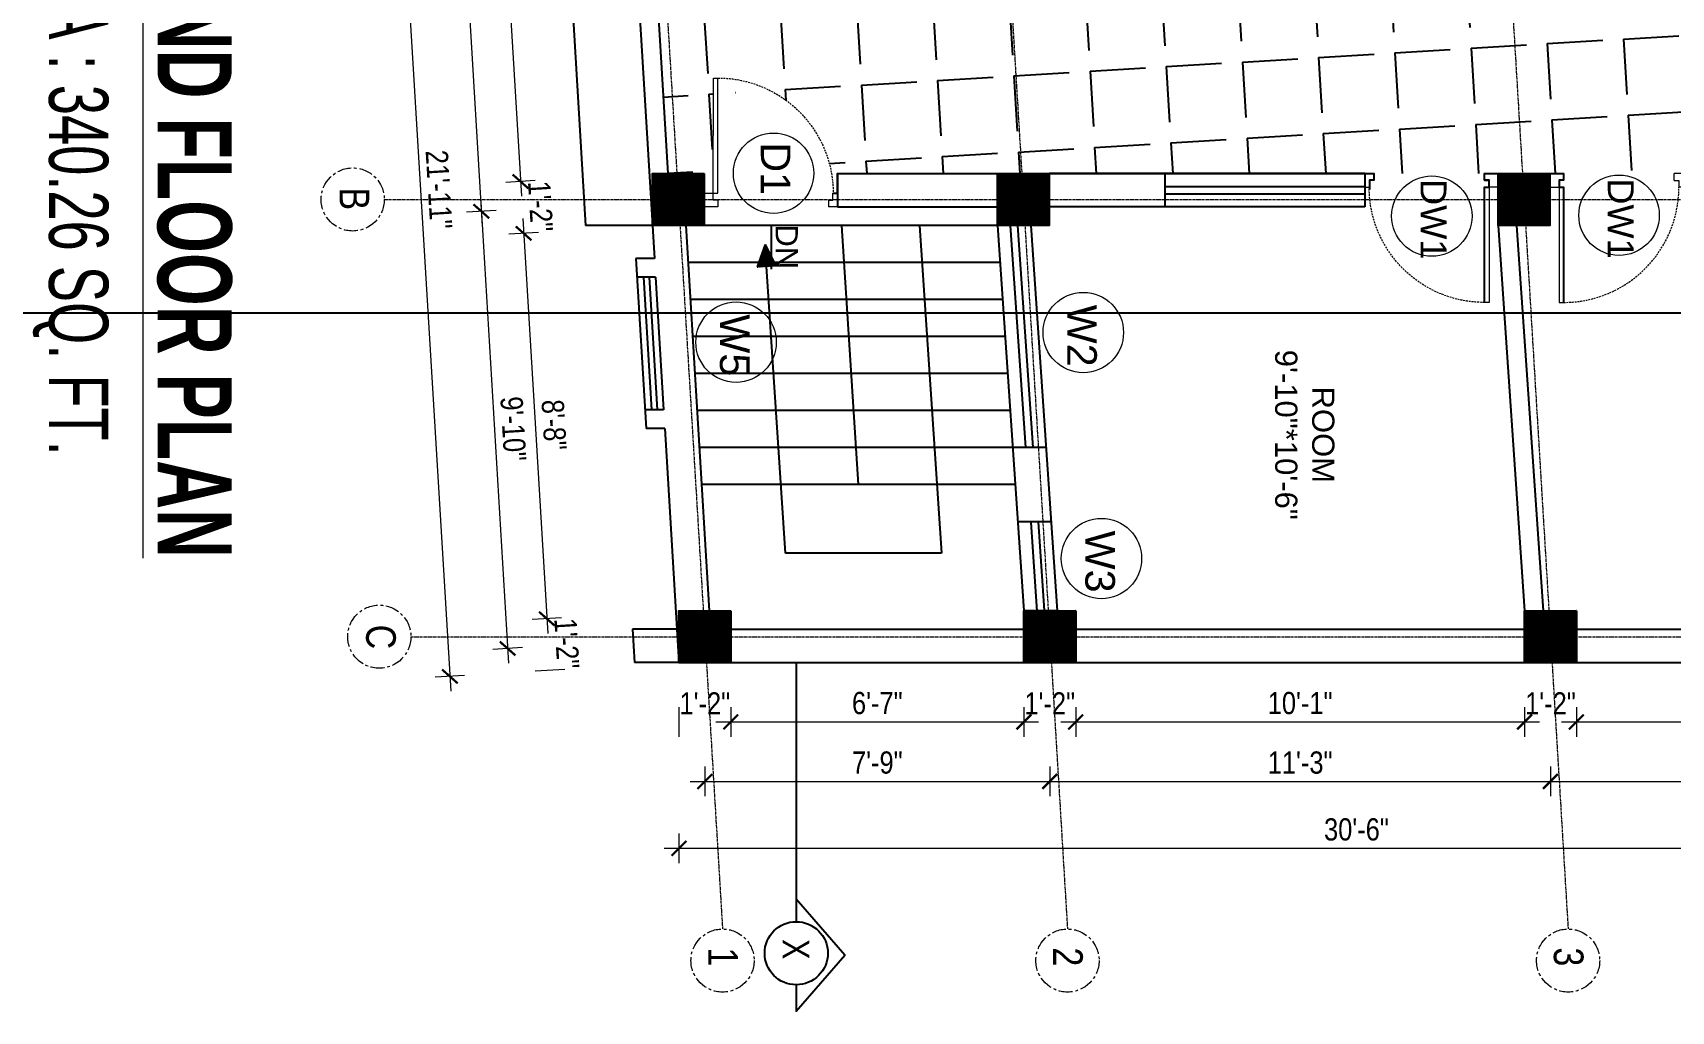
# Model space of a CAD drawing. Header units: inches. Extents: x -10117506 to -5032697, y -6529230 to -3253155.
# Drawn here: x -5061862.5 to -5061419.9, y -3256187.2 to -3255922.8 of the extents above; entities that cross this region are included whole.
import ezdxf

# ---------------------------------------------------------------- set-up
doc = ezdxf.new("R2010")
doc.units = ezdxf.units.IN
doc.header["$LTSCALE"] = 2
doc.header["$MEASUREMENT"] = 0
doc.header["$PDMODE"] = 34
doc.linetypes.add('CENTER', pattern=[2, 1.25, -0.25, 0.25, -0.25])
doc.linetypes.add('HIDDEN', pattern=[0.375, 0.25, -0.125])
doc.layers.get('0').update_dxf_attribs({"linetype": 'CONTINUOUS'})
doc.layers.get('DEFPOINTS').update_dxf_attribs({"color": 141, "linetype": 'CONTINUOUS'})
doc.layers.add('A-Hatch', color=7, linetype='CONTINUOUS')
for name, color, linetype, lineweight in [('Annotate-Lite.w', 177, 'CONTINUOUS', 9), ('Annotations-Bold.w', 177, 'CONTINUOUS', 13), ('DIM 1-100', 4, 'CONTINUOUS', 13), ('Door-Window.w', 4, 'CONTINUOUS', 15), ('TEXT', 181, 'CONTINUOUS', 25), ('Text-100.w', 254, 'CONTINUOUS', 9)]:
    doc.layers.add(name, color=color, linetype=linetype, lineweight=lineweight)
doc.styles.add('ARAIL', font='ARIALN.TTF')
doc.styles.add('Arial', font='arial.ttf', dxfattribs={"width": 0.8, "height": 12})
doc.styles.add('arial.', font='arial.ttf')
doc.styles.add('gaurav', font='arial.ttf')
doc.styles.get("Standard").update_dxf_attribs({"font": 'ARIALN.TTF'})
doc.dimstyles.new('1 by 96', dxfattribs={"dimtxt": 6, "dimasz": 4, "dimexe": 4, "dimexo": 4, "dimgap": 2, "dimtad": 1, "dimdec": 0, "dimzin": 0, "dimdsep": 46, "dimlunit": 4, "dimtxsty": 'Standard', "dimblk": 'ARCHTICK', "dimcen": 0, "dimdle": 4, "dimadec": 0, "dimazin": 0, "dimtfac": 1, "dimtdec": 0, "dimtix": 1, "dimtofl": 0, "dimtmove": 1, "dimatfit": 3, "dimldrblk": 'ARCHTICK', "dimfxl": 4, "dimfxlon": 1, "dimtolj": 1, "dimtzin": 0, "dimlwd": -1, "dimlwe": -1, "dimarcsym": 0})

# ---------------------------------------------------------------- blocks, each defined once
blk = doc.blocks.new('3-0')
at = {"ltscale": 3}
for p, q in [((11063.05, 10097.68), (11065.97, 10099.9)), ((11063.05, 10097.68), (11064.53, 10095.73)), ((11065.25, 10097.81), (11066.71, 10098.92)), ((11065.99, 10096.84), (11065.25, 10097.81)), ((11065.97, 10099.9), (11066.71, 10098.92)), ((11065.99, 10096.84), (11064.53, 10095.73)), ((11085.5, 10074.13), (11110.32, 10092.96)), ((11086.24, 10073.15), (11111.05, 10091.97)), ((11111.05, 10091.97), (11110.32, 10092.96)), ((11084.04, 10073.02), (11082.57, 10071.91)), ((11082.57, 10071.91), (11084.79, 10068.98)), ((11084.04, 10073.02), (11084.78, 10072.04)), ((11084.78, 10072.04), (11086.24, 10073.15)), ((11084.79, 10068.98), (11087.72, 10071.2)), ((11086.24, 10073.15), (11085.5, 10074.13)), ((11087.72, 10071.2), (11086.24, 10073.15))]:
    blk.add_line(p, q, dxfattribs=at)
at = {"layer": 'Door-Window.w', "color": 9, "linetype": 'HIDDEN', "lineweight": 18}
blk.add_arc((11085.5, 10074.13), 31.16, 37.1906, 127.1465, dxfattribs=at)
blk = doc.blocks.new('_ArchTick')
at = {"color": 0, "linetype": 'ByBlock', "const_width": 0.15}
blk.add_lwpolyline([(-0.5, -0.5), (0.5, 0.5)], dxfattribs=at)
blk = doc.blocks.new('*D1895')
at = {"layer": 'DEFPOINTS', "color": 0, "ltscale": 0.5, "transparency": 16777216}
for p in [(-5061702.98, -3255844.42), (-5061730.76, -3255962.99), (-5061695.13, -3255960.85)]:
    blk.add_point(p, dxfattribs=at)
at = {"layer": 'DIM 1-100', "color": 0, "ltscale": 0.5, "transparency": 16777216}
for p, q in [((-5061738.01, -3255842.52), (-5061730.52, -3255966.98)), ((-5061733.78, -3255846.27), (-5061741.76, -3255846.76)), ((-5061726.77, -3255962.75), (-5061734.75, -3255963.23))]:
    blk.add_line(p, q, dxfattribs=at)
at = {"layer": 'DIM 1-100', "color": 0, "ltscale": 0.5, "transparency": 16777216, "xscale": 4, "yscale": 4, "zscale": 4}
for p, rotation in [((-5061737.77, -3255846.52), 93.44314895795623), ((-5061730.76, -3255962.99), 273.4431489579562)]:
    blk.add_blockref('_ArchTick', p, dxfattribs=dict(at, rotation=rotation))
at = {"layer": 'DIM 1-100', "color": 0, "ltscale": 0.5, "transparency": 16777216, "insert": (-5061729.21, -3255904.45), "char_height": 6, "attachment_point": 5, "rotation": 273.4431}
blk.add_mtext('\\A1;9\'-9"', dxfattribs=at)
blk = doc.blocks.new('*D1896')
at = {"layer": 'DEFPOINTS', "color": 0, "ltscale": 0.5, "transparency": 16777216}
for p in [(-5061695.13, -3255960.85), (-5061695.13, -3255974.9), (-5061729.92, -3255977)]:
    blk.add_point(p, dxfattribs=at)
at = {"layer": 'DIM 1-100', "color": 0, "ltscale": 0.5, "transparency": 16777216}
for p, q in [((-5061726.77, -3255962.75), (-5061734.75, -3255963.23)), ((-5061725.93, -3255976.76), (-5061733.91, -3255977.24))]:
    blk.add_line(p, q, dxfattribs=at)
at = {"layer": 'DIM 1-100', "color": 0, "ltscale": 0.5, "transparency": 16777216, "insert": (-5061725.34, -3255969.69), "char_height": 6, "attachment_point": 5, "rotation": 273.4431}
blk.add_mtext('\\A1;1\'-2"', dxfattribs=at)
blk = doc.blocks.new('*D1897')
at = {"layer": 'DEFPOINTS', "color": 0, "ltscale": 0.5, "transparency": 16777216}
for p in [(-5061695.13, -3255974.9), (-5061723.65, -3256081.15), (-5061687.96, -3256079.01)]:
    blk.add_point(p, dxfattribs=at)
at = {"layer": 'DIM 1-100', "color": 0, "ltscale": 0.5, "transparency": 16777216}
for p, q in [((-5061730.16, -3255973), (-5061723.41, -3256085.15)), ((-5061725.93, -3255976.76), (-5061733.91, -3255977.24)), ((-5061719.66, -3256080.91), (-5061727.65, -3256081.4))]:
    blk.add_line(p, q, dxfattribs=at)
at = {"layer": 'DIM 1-100', "color": 0, "ltscale": 0.5, "transparency": 16777216, "xscale": 4, "yscale": 4, "zscale": 4}
for p, rotation in [((-5061729.92, -3255977), 93.44314895795623), ((-5061723.65, -3256081.15), 273.4431489579562)]:
    blk.add_blockref('_ArchTick', p, dxfattribs=dict(at, rotation=rotation))
at = {"layer": 'DIM 1-100', "color": 0, "ltscale": 0.5, "transparency": 16777216, "insert": (-5061721.73, -3256028.77), "char_height": 6, "attachment_point": 5, "rotation": 273.4431}
blk.add_mtext('\\A1;8\'-8"', dxfattribs=at)
blk = doc.blocks.new('*D1898')
at = {"layer": 'DEFPOINTS', "color": 0, "ltscale": 0.5, "transparency": 16777216}
for p in [(-5061687.96, -3256079.01), (-5061722.81, -3256095.1), (-5061687.96, -3256093.01)]:
    blk.add_point(p, dxfattribs=at)
at = {"layer": 'DIM 1-100', "color": 0, "ltscale": 0.5, "transparency": 16777216}
for p, q in [((-5061719.66, -3256080.91), (-5061727.65, -3256081.4)), ((-5061718.82, -3256094.86), (-5061726.81, -3256095.34))]:
    blk.add_line(p, q, dxfattribs=at)
at = {"layer": 'DIM 1-100', "color": 0, "ltscale": 0.5, "transparency": 16777216, "insert": (-5061718.23, -3256087.83), "char_height": 6, "attachment_point": 5, "rotation": 273.4431}
blk.add_mtext('\\A1;1\'-2"', dxfattribs=at)
blk = doc.blocks.new('*D1899')
at = {"layer": 'DEFPOINTS', "color": 0, "ltscale": 0.5, "transparency": 16777216}
for p in [(-5061695.97, -3255837.42), (-5061741.34, -3255971.05), (-5061688.13, -3255967.85)]:
    blk.add_point(p, dxfattribs=at)
at = {"layer": 'DIM 1-100', "color": 0, "ltscale": 0.5, "transparency": 16777216}
for p, q in [((-5061749.43, -3255836.63), (-5061741.1, -3255975.04)), ((-5061745.2, -3255840.38), (-5061753.18, -3255840.86)), ((-5061737.35, -3255970.81), (-5061745.33, -3255971.29))]:
    blk.add_line(p, q, dxfattribs=at)
at = {"layer": 'DIM 1-100', "color": 0, "ltscale": 0.5, "transparency": 16777216, "xscale": 4, "yscale": 4, "zscale": 4}
for p, rotation in [((-5061749.19, -3255840.62), 93.44314890062253), ((-5061741.34, -3255971.05), 273.4431489006225)]:
    blk.add_blockref('_ArchTick', p, dxfattribs=dict(at, rotation=rotation))
at = {"layer": 'DIM 1-100', "color": 0, "ltscale": 0.5, "transparency": 16777216, "insert": (-5061740.21, -3255905.53), "char_height": 6, "attachment_point": 5, "rotation": 273.4431}
blk.add_mtext('\\A1;10\'-11"', dxfattribs=at)
blk = doc.blocks.new('*D1900')
at = {"layer": 'DEFPOINTS', "color": 0, "ltscale": 0.5, "transparency": 16777216}
for p in [(-5061688.13, -3255967.85), (-5061680.96, -3256086.01), (-5061734.23, -3256089.21)]:
    blk.add_point(p, dxfattribs=at)
at = {"layer": 'DIM 1-100', "color": 0, "ltscale": 0.5, "transparency": 16777216}
for p, q in [((-5061741.58, -3255967.05), (-5061733.99, -3256093.21)), ((-5061737.35, -3255970.81), (-5061745.33, -3255971.29)), ((-5061730.24, -3256088.97), (-5061738.23, -3256089.45))]:
    blk.add_line(p, q, dxfattribs=at)
at = {"layer": 'DIM 1-100', "color": 0, "ltscale": 0.5, "transparency": 16777216, "xscale": 4, "yscale": 4, "zscale": 4}
for p, rotation in [((-5061741.34, -3255971.05), 93.44314895795623), ((-5061734.23, -3256089.21), 273.4431489579562)]:
    blk.add_blockref('_ArchTick', p, dxfattribs=dict(at, rotation=rotation))
at = {"layer": 'DIM 1-100', "color": 0, "ltscale": 0.5, "transparency": 16777216, "insert": (-5061732.73, -3256029.83), "char_height": 6, "attachment_point": 5, "rotation": 273.4431}
blk.add_mtext('\\A1;9\'-10"', dxfattribs=at)
blk = doc.blocks.new('*D1901')
at = {"layer": 'DEFPOINTS', "color": 0, "ltscale": 0.5, "transparency": 16777216}
for p in [(-5061703.82, -3255830.42), (-5061687.96, -3256093.01), (-5061749.84, -3256096.75)]:
    blk.add_point(p, dxfattribs=at)
at = {"layer": 'DIM 1-100', "color": 0, "ltscale": 0.5, "transparency": 16777216}
for p, q in [((-5061765.94, -3255830.17), (-5061749.6, -3256100.74)), ((-5061761.71, -3255833.92), (-5061769.69, -3255834.4)), ((-5061745.84, -3256096.5), (-5061753.83, -3256096.99))]:
    blk.add_line(p, q, dxfattribs=at)
at = {"layer": 'DIM 1-100', "color": 0, "ltscale": 0.5, "transparency": 16777216, "xscale": 4, "yscale": 4, "zscale": 4}
for p, rotation in [((-5061765.7, -3255834.16), 93.45713446702187), ((-5061749.84, -3256096.75), 273.4571344670219)]:
    blk.add_blockref('_ArchTick', p, dxfattribs=dict(at, rotation=rotation))
at = {"layer": 'DIM 1-100', "color": 0, "ltscale": 0.5, "transparency": 16777216, "insert": (-5061752.76, -3255965.15), "char_height": 6, "attachment_point": 5, "rotation": 273.4571}
blk.add_mtext('\\A1;21\'-11"', dxfattribs=at)
blk = doc.blocks.new('*D1902')
at = {"layer": 'DEFPOINTS', "color": 0, "ltscale": 0.5, "transparency": 16777216}
for p in [(-5061687.96, -3256093.01), (-5061673.96, -3256093.01), (-5061673.96, -3256109.05)]:
    blk.add_point(p, dxfattribs=at)
at = {"layer": 'DIM 1-100', "color": 0, "ltscale": 0.5, "transparency": 16777216}
for p, q in [((-5061687.96, -3256105.05), (-5061687.96, -3256113.05)), ((-5061673.96, -3256105.05), (-5061673.96, -3256113.05))]:
    blk.add_line(p, q, dxfattribs=at)
at = {"layer": 'DIM 1-100', "color": 0, "ltscale": 0.5, "transparency": 16777216, "insert": (-5061680.96, -3256104.04), "char_height": 6, "attachment_point": 5}
blk.add_mtext('\\A1;1\'-2"', dxfattribs=at)
blk = doc.blocks.new('*D1903')
at = {"layer": 'DEFPOINTS', "color": 0, "ltscale": 0.5, "transparency": 16777216}
for p in [(-5061673.96, -3256093.01), (-5061594.79, -3256093.01), (-5061594.79, -3256109.05)]:
    blk.add_point(p, dxfattribs=at)
at = {"layer": 'DIM 1-100', "color": 0, "ltscale": 0.5, "transparency": 16777216}
for p, q in [((-5061677.96, -3256109.05), (-5061590.79, -3256109.05)), ((-5061673.96, -3256105.05), (-5061673.96, -3256113.05)), ((-5061594.79, -3256105.05), (-5061594.79, -3256113.05))]:
    blk.add_line(p, q, dxfattribs=at)
at = {"layer": 'DIM 1-100', "color": 0, "ltscale": 0.5, "transparency": 16777216, "xscale": 4, "yscale": 4, "zscale": 4, "rotation": 180}
blk.add_blockref('_ArchTick', (-5061673.96, -3256109.05), dxfattribs=at)
at = {"layer": 'DIM 1-100', "color": 0, "ltscale": 0.5, "transparency": 16777216, "xscale": 4, "yscale": 4, "zscale": 4}
blk.add_blockref('_ArchTick', (-5061594.79, -3256109.05), dxfattribs=at)
at = {"layer": 'DIM 1-100', "color": 0, "ltscale": 0.5, "transparency": 16777216, "insert": (-5061634.37, -3256103.99), "char_height": 6, "attachment_point": 5}
blk.add_mtext('\\A1;6\'-7"', dxfattribs=at)
blk = doc.blocks.new('*D1904')
at = {"layer": 'DEFPOINTS', "color": 0, "ltscale": 0.5, "transparency": 16777216}
for p in [(-5061594.79, -3256093.01), (-5061580.79, -3256093.01), (-5061580.79, -3256109.05)]:
    blk.add_point(p, dxfattribs=at)
at = {"layer": 'DIM 1-100', "color": 0, "ltscale": 0.5, "transparency": 16777216}
for p, q in [((-5061594.79, -3256105.05), (-5061594.79, -3256113.05)), ((-5061580.79, -3256105.05), (-5061580.79, -3256113.05))]:
    blk.add_line(p, q, dxfattribs=at)
at = {"layer": 'DIM 1-100', "color": 0, "ltscale": 0.5, "transparency": 16777216, "insert": (-5061587.79, -3256104.04), "char_height": 6, "attachment_point": 5}
blk.add_mtext('\\A1;1\'-2"', dxfattribs=at)
blk = doc.blocks.new('*D1905')
at = {"layer": 'DEFPOINTS', "color": 0, "ltscale": 0.5, "transparency": 16777216}
for p in [(-5061580.79, -3256093.01), (-5061459.54, -3256092.99), (-5061459.54, -3256109.05)]:
    blk.add_point(p, dxfattribs=at)
at = {"layer": 'DIM 1-100', "color": 0, "ltscale": 0.5, "transparency": 16777216}
for p, q in [((-5061584.79, -3256109.05), (-5061455.54, -3256109.05)), ((-5061580.79, -3256105.05), (-5061580.79, -3256113.05)), ((-5061459.54, -3256105.05), (-5061459.54, -3256113.05))]:
    blk.add_line(p, q, dxfattribs=at)
at = {"layer": 'DIM 1-100', "color": 0, "ltscale": 0.5, "transparency": 16777216, "xscale": 4, "yscale": 4, "zscale": 4, "rotation": 180}
blk.add_blockref('_ArchTick', (-5061580.79, -3256109.05), dxfattribs=at)
at = {"layer": 'DIM 1-100', "color": 0, "ltscale": 0.5, "transparency": 16777216, "xscale": 4, "yscale": 4, "zscale": 4}
blk.add_blockref('_ArchTick', (-5061459.54, -3256109.05), dxfattribs=at)
at = {"layer": 'DIM 1-100', "color": 0, "ltscale": 0.5, "transparency": 16777216, "insert": (-5061520.16, -3256103.99), "char_height": 6, "attachment_point": 5}
blk.add_mtext('\\A1;10\'-1"', dxfattribs=at)
blk = doc.blocks.new('*D1906')
at = {"layer": 'DEFPOINTS', "color": 0, "ltscale": 0.5, "transparency": 16777216}
for p in [(-5061459.54, -3256092.99), (-5061445.54, -3256093.01), (-5061445.54, -3256109.05)]:
    blk.add_point(p, dxfattribs=at)
at = {"layer": 'DIM 1-100', "color": 0, "ltscale": 0.5, "transparency": 16777216}
for p, q in [((-5061459.54, -3256105.05), (-5061459.54, -3256113.05)), ((-5061445.54, -3256105.05), (-5061445.54, -3256113.05))]:
    blk.add_line(p, q, dxfattribs=at)
at = {"layer": 'DIM 1-100', "color": 0, "ltscale": 0.5, "transparency": 16777216, "insert": (-5061452.54, -3256104.04), "char_height": 6, "attachment_point": 5}
blk.add_mtext('\\A1;1\'-2"', dxfattribs=at)
blk = doc.blocks.new('*D1907')
at = {"layer": 'DEFPOINTS', "color": 0, "ltscale": 0.5, "transparency": 16777216}
for p in [(-5061445.54, -3256093.01), (-5061336.17, -3256093.01), (-5061336.17, -3256109.05)]:
    blk.add_point(p, dxfattribs=at)
at = {"layer": 'DIM 1-100', "color": 0, "ltscale": 0.5, "transparency": 16777216}
for p, q in [((-5061449.54, -3256109.05), (-5061332.17, -3256109.05)), ((-5061445.54, -3256105.05), (-5061445.54, -3256113.05)), ((-5061336.17, -3256105.05), (-5061336.17, -3256113.05))]:
    blk.add_line(p, q, dxfattribs=at)
at = {"layer": 'DIM 1-100', "color": 0, "ltscale": 0.5, "transparency": 16777216, "xscale": 4, "yscale": 4, "zscale": 4, "rotation": 180}
blk.add_blockref('_ArchTick', (-5061445.54, -3256109.05), dxfattribs=at)
at = {"layer": 'DIM 1-100', "color": 0, "ltscale": 0.5, "transparency": 16777216, "xscale": 4, "yscale": 4, "zscale": 4}
blk.add_blockref('_ArchTick', (-5061336.17, -3256109.05), dxfattribs=at)
at = {"layer": 'DIM 1-100', "color": 0, "ltscale": 0.5, "transparency": 16777216, "insert": (-5061390.85, -3256103.99), "char_height": 6, "attachment_point": 5}
blk.add_mtext('\\A1;9\'-1"', dxfattribs=at)
blk = doc.blocks.new('*D1911')
at = {"layer": 'DEFPOINTS', "color": 0, "ltscale": 0.5, "transparency": 16777216}
for p in [(-5061680.96, -3256086.01), (-5061587.79, -3256086.01), (-5061587.79, -3256125.13)]:
    blk.add_point(p, dxfattribs=at)
at = {"layer": 'DIM 1-100', "color": 0, "ltscale": 0.5, "transparency": 16777216}
for p, q in [((-5061680.96, -3256121.13), (-5061680.96, -3256129.13)), ((-5061587.79, -3256121.13), (-5061587.79, -3256129.13)), ((-5061684.96, -3256125.13), (-5061583.79, -3256125.13))]:
    blk.add_line(p, q, dxfattribs=at)
at = {"layer": 'DIM 1-100', "color": 0, "ltscale": 0.5, "transparency": 16777216, "xscale": 4, "yscale": 4, "zscale": 4, "rotation": 180}
blk.add_blockref('_ArchTick', (-5061680.96, -3256125.13), dxfattribs=at)
at = {"layer": 'DIM 1-100', "color": 0, "ltscale": 0.5, "transparency": 16777216, "xscale": 4, "yscale": 4, "zscale": 4}
blk.add_blockref('_ArchTick', (-5061587.79, -3256125.13), dxfattribs=at)
at = {"layer": 'DIM 1-100', "color": 0, "ltscale": 0.5, "transparency": 16777216, "insert": (-5061634.37, -3256120.07), "char_height": 6, "attachment_point": 5}
blk.add_mtext('\\A1;7\'-9"', dxfattribs=at)
blk = doc.blocks.new('*D1912')
at = {"layer": 'DEFPOINTS', "color": 0, "ltscale": 0.5, "transparency": 16777216}
for p in [(-5061587.79, -3256086.01), (-5061452.54, -3256085.99), (-5061452.54, -3256125.13)]:
    blk.add_point(p, dxfattribs=at)
at = {"layer": 'DIM 1-100', "color": 0, "ltscale": 0.5, "transparency": 16777216}
for p, q in [((-5061587.79, -3256121.13), (-5061587.79, -3256129.13)), ((-5061452.54, -3256121.13), (-5061452.54, -3256129.13)), ((-5061591.79, -3256125.13), (-5061448.54, -3256125.13))]:
    blk.add_line(p, q, dxfattribs=at)
at = {"layer": 'DIM 1-100', "color": 0, "ltscale": 0.5, "transparency": 16777216, "xscale": 4, "yscale": 4, "zscale": 4, "rotation": 180}
blk.add_blockref('_ArchTick', (-5061587.79, -3256125.13), dxfattribs=at)
at = {"layer": 'DIM 1-100', "color": 0, "ltscale": 0.5, "transparency": 16777216, "xscale": 4, "yscale": 4, "zscale": 4}
blk.add_blockref('_ArchTick', (-5061452.54, -3256125.13), dxfattribs=at)
at = {"layer": 'DIM 1-100', "color": 0, "ltscale": 0.5, "transparency": 16777216, "insert": (-5061520.16, -3256120.07), "char_height": 6, "attachment_point": 5}
blk.add_mtext('\\A1;11\'-3"', dxfattribs=at)
blk = doc.blocks.new('*D1913')
at = {"layer": 'DEFPOINTS', "color": 0, "ltscale": 0.5, "transparency": 16777216}
for p in [(-5061452.54, -3256085.99), (-5061329.17, -3256086.01), (-5061329.17, -3256125.13)]:
    blk.add_point(p, dxfattribs=at)
at = {"layer": 'DIM 1-100', "color": 0, "ltscale": 0.5, "transparency": 16777216}
for p, q in [((-5061452.54, -3256121.13), (-5061452.54, -3256129.13)), ((-5061329.17, -3256121.13), (-5061329.17, -3256129.13)), ((-5061456.54, -3256125.13), (-5061325.17, -3256125.13))]:
    blk.add_line(p, q, dxfattribs=at)
at = {"layer": 'DIM 1-100', "color": 0, "ltscale": 0.5, "transparency": 16777216, "xscale": 4, "yscale": 4, "zscale": 4, "rotation": 180}
blk.add_blockref('_ArchTick', (-5061452.54, -3256125.13), dxfattribs=at)
at = {"layer": 'DIM 1-100', "color": 0, "ltscale": 0.5, "transparency": 16777216, "xscale": 4, "yscale": 4, "zscale": 4}
blk.add_blockref('_ArchTick', (-5061329.17, -3256125.13), dxfattribs=at)
at = {"layer": 'DIM 1-100', "color": 0, "ltscale": 0.5, "transparency": 16777216, "insert": (-5061390.85, -3256120.07), "char_height": 6, "attachment_point": 5}
blk.add_mtext('\\A1;10\'-3"', dxfattribs=at)
blk = doc.blocks.new('*D1915')
at = {"layer": 'DEFPOINTS', "color": 0, "ltscale": 0.5, "transparency": 16777216}
for p in [(-5061687.96, -3256093.01), (-5061321.95, -3256093.01), (-5061321.95, -3256143.21)]:
    blk.add_point(p, dxfattribs=at)
at = {"layer": 'DIM 1-100', "color": 0, "ltscale": 0.5, "transparency": 16777216}
for p, q in [((-5061687.96, -3256139.21), (-5061687.96, -3256147.21)), ((-5061321.95, -3256139.21), (-5061321.95, -3256147.21)), ((-5061691.96, -3256143.21), (-5061317.95, -3256143.21))]:
    blk.add_line(p, q, dxfattribs=at)
at = {"layer": 'DIM 1-100', "color": 0, "ltscale": 0.5, "transparency": 16777216, "xscale": 4, "yscale": 4, "zscale": 4, "rotation": 180}
blk.add_blockref('_ArchTick', (-5061687.96, -3256143.21), dxfattribs=at)
at = {"layer": 'DIM 1-100', "color": 0, "ltscale": 0.5, "transparency": 16777216, "xscale": 4, "yscale": 4, "zscale": 4}
blk.add_blockref('_ArchTick', (-5061321.95, -3256143.21), dxfattribs=at)
at = {"layer": 'DIM 1-100', "color": 0, "ltscale": 0.5, "transparency": 16777216, "insert": (-5061504.95, -3256138.14), "char_height": 6, "attachment_point": 5}
blk.add_mtext('\\A1;30\'-6"', dxfattribs=at)

msp = doc.modelspace()

# ---------------------------------------------------------------- hatches: boundary and pattern name
at = {"layer": 'A-Hatch', "ltscale": 0.5}
h = msp.add_hatch(dxfattribs=at)
h.set_pattern_fill('ANGLE', color=256, scale=75, angle=273.4571)
h.set_pattern_definition([(273.45713447, (-1805671.68, -8304563.89), (20.587466465, 1.243724074), [15, -5.625]), (3.45713447, (-1805671.68, -8304563.89), (-1.243724074, 20.587466465), [15, -5.625])])
edge = h.paths.add_edge_path()
edge.add_line((-5061323.78, -3255960.85), (-5061323.78, -3255969.85))
edge.add_line((-5061323.78, -3255969.85), (-5061272.92, -3255969.85))
edge.add_line((-5061272.92, -3255969.85), (-5061272.92, -3255960.85))
edge.add_line((-5061272.92, -3255960.85), (-5061263.94, -3255960.85))
edge.add_line((-5061263.94, -3255960.85), (-5061273.62, -3255844.42))
edge.add_line((-5061273.62, -3255844.42), (-5061283.77, -3255844.42))
edge.add_line((-5061283.77, -3255844.42), (-5061283.77, -3255835.42))
edge.add_line((-5061283.77, -3255835.42), (-5061460.56, -3255835.42))
edge.add_line((-5061460.56, -3255835.42), (-5061460.56, -3255844.42))
edge.add_line((-5061460.56, -3255844.42), (-5061474.56, -3255844.42))
edge.add_line((-5061474.56, -3255844.42), (-5061474.56, -3255835.42))
edge.add_line((-5061474.56, -3255835.42), (-5061595.8, -3255835.42))
edge.add_line((-5061595.8, -3255835.42), (-5061595.8, -3255844.42))
edge.add_line((-5061595.8, -3255844.42), (-5061609.8, -3255844.42))
edge.add_line((-5061609.8, -3255844.42), (-5061609.8, -3255835.42))
edge.add_line((-5061609.8, -3255835.42), (-5061688.97, -3255835.42))
edge.add_line((-5061688.97, -3255835.42), (-5061688.97, -3255844.42))
edge.add_line((-5061688.97, -3255844.42), (-5061697.97, -3255844.42))
edge.add_line((-5061697.97, -3255844.42), (-5061690.96, -3255960.85))
edge.add_line((-5061690.96, -3255960.85), (-5061681.13, -3255960.85))
edge.add_line((-5061681.13, -3255960.85), (-5061678.67, -3255960.85))
edge.add_line((-5061678.67, -3255960.85), (-5061678.65, -3255935.04))
edge.add_line((-5061678.65, -3255935.04), (-5061677.43, -3255935.02))
edge.add_ellipse((-5061677.45, -3255966.18), major_axis=(18.79, -24.85), ratio=1, start_angle=62.763, end_angle=142.875, ccw=False)
edge.add_line((-5061646.75, -3255960.85), (-5061470.35, -3255960.85))
edge.add_line((-5061470.35, -3255960.85), (-5061470.35, -3255960.84))
edge.add_line((-5061470.35, -3255960.84), (-5061466.68, -3255960.85))
edge.add_line((-5061466.68, -3255960.85), (-5061452.68, -3255960.85))
edge.add_line((-5061452.68, -3255960.85), (-5061449.01, -3255960.84))
edge.add_line((-5061449.01, -3255960.84), (-5061323.78, -3255960.85))
h.paths.add_polyline_path([(-5061511.78, -3255877.17), (-5061511.78, -3255920.22), (-5061489.31, -3255920.22), (-5061489.31, -3255877.17)], flags=24)
h = msp.add_hatch(dxfattribs=at)
h.set_pattern_fill('ANSI31', color=256, angle=270)
h.set_pattern_definition([(315, (-1803295.42852, -8347264.55904), (0.0883883476483, 0.0883883476483), [])])
h.paths.add_polyline_path([(-5061681.13, -3255974.85), (-5061681.13, -3255960.85), (-5061695.13, -3255960.85), (-5061695.13, -3255974.85)])
h = msp.add_hatch(dxfattribs=at)
h.set_pattern_fill('ANSI31', color=256, angle=270)
h.set_pattern_definition([(315, (-1803202.21321, -8347264.55904), (0.0883883476483, 0.0883883476483), [])])
h.paths.add_polyline_path([(-5061587.91, -3255974.85), (-5061587.91, -3255960.85), (-5061601.91, -3255960.85), (-5061601.91, -3255974.85)])
h = msp.add_hatch(dxfattribs=at)
h.set_pattern_fill('ANSI31', color=256, angle=270)
h.set_pattern_definition([(315, (-1803066.98089, -8347264.55904), (0.0883883476483, 0.0883883476483), [])])
h.paths.add_polyline_path([(-5061452.68, -3255974.85), (-5061452.68, -3255960.85), (-5061466.68, -3255960.85), (-5061466.68, -3255974.85)])
h = msp.add_hatch(dxfattribs=at)
h.set_pattern_fill('ANSI31', color=256, angle=273.8047)
h.set_pattern_definition([(318.8046545382, (-1472237.79471, -8119789.56682), (0.0823285417504, 0.0940585520474), [])])
h.paths.add_polyline_path([(-5061664.71, -3255980.02), (-5061666.82, -3255986.1), (-5061661.81, -3255985.76)])
h = msp.add_hatch(dxfattribs=at)
h.set_pattern_fill('ANSI31', color=256, angle=270)
h.set_pattern_definition([(315, (-1803288.25824, -8347382.72038), (0.0883883476483, 0.0883883476483), [])])
h.paths.add_polyline_path([(-5061673.96, -3256093.01), (-5061673.96, -3256079.01), (-5061687.96, -3256079.01), (-5061687.96, -3256093.01)])
h = msp.add_hatch(dxfattribs=at)
h.set_pattern_fill('ANSI31', color=256, angle=270)
h.set_pattern_definition([(315, (-1803195.08869, -8347382.72038), (0.0883883476483, 0.0883883476483), [])])
h.paths.add_polyline_path([(-5061580.79, -3256093.01), (-5061580.79, -3256079.01), (-5061594.79, -3256079.01), (-5061594.79, -3256093.01)])
h = msp.add_hatch(dxfattribs=at)
h.set_pattern_fill('ANSI31', color=256, angle=270)
h.set_pattern_definition([(315, (-1803059.8435, -8347382.70484), (0.0883883476483, 0.0883883476483), [])])
h.paths.add_polyline_path([(-5061445.54, -3256092.99), (-5061445.54, -3256078.99), (-5061459.54, -3256078.99), (-5061459.54, -3256092.99)])

# ---------------------------------------------------------------- linework, layer by layer
at = {"ltscale": 0.5}
for p, q in [((-5061722.93, -3255812.42), (-5061713.16, -3255974.85)), ((-5061703.82, -3255830.42), (-5061694.59, -3255983.83)), ((-5061697.97, -3255844.42), (-5061690.96, -3255960.85)), ((-5061645.13, -3255960.85), (-5061601.92, -3255960.85)), ((-5061645.13, -3255960.85), (-5061645.13, -3255969.85)), ((-5061502.68, -3255960.85), (-5061587.92, -3255960.85)), ((-5061556.68, -3255960.85), (-5061556.68, -3255969.85)), ((-5061502.68, -3255960.85), (-5061502.68, -3255969.85)), ((-5061556.68, -3255964.35), (-5061502.68, -3255964.35)), ((-5061556.68, -3255966.35), (-5061502.68, -3255966.35)), ((-5061645.13, -3255969.85), (-5061601.92, -3255969.85)), ((-5061502.68, -3255969.85), (-5061587.92, -3255969.85)), ((-5061695.13, -3255974.85), (-5061713.16, -3255974.85)), ((-5061686.08, -3255974.85), (-5061679.78, -3256079.01)), ((-5061601.92, -3255974.85), (-5061686.08, -3255974.85)), ((-5061639.49, -3256044.85), (-5061644, -3255974.85)), ((-5061622.96, -3255974.87), (-5061617.07, -3256063.43)), ((-5061601.92, -3255974.85), (-5061594.79, -3256079.01)), ((-5061592.9, -3255974.85), (-5061601.92, -3255974.85)), ((-5061594.3, -3256034.85), (-5061598.42, -3255974.85)), ((-5061592.3, -3256034.85), (-5061596.41, -3255974.85)), ((-5061592.9, -3255974.85), (-5061585.76, -3256079.01)), ((-5061466.68, -3255974.85), (-5061459.54, -3256078.99)), ((-5061461.67, -3255974.85), (-5061454.53, -3256078.99)), ((-5061664.71, -3255980.02), (-5061666.82, -3255986.1)), ((-5061664.71, -3255980.02), (-5061661.81, -3255985.76)), ((-5061694.59, -3255983.83), (-5061699.59, -3255983.83)), ((-5061699.59, -3255983.83), (-5061696.81, -3256029.75)), ((-5061643.36, -3255984.85), (-5061685.47, -3255984.85)), ((-5061601.24, -3255984.85), (-5061643.36, -3255984.85)), ((-5061694.29, -3255988.83), (-5061699.29, -3255988.83)), ((-5061697.54, -3255988.83), (-5061695.37, -3256024.75)), ((-5061696.03, -3255988.83), (-5061693.87, -3256024.75)), ((-5061694.29, -3255988.83), (-5061692.12, -3256024.75)), ((-5061661.81, -3255985.76), (-5061666.82, -3255986.1)), ((-5061659.16, -3256063.43), (-5061664.32, -3255985.93)), ((-5061642.71, -3255994.85), (-5061684.87, -3255994.85)), ((-5061600.55, -3255994.85), (-5061642.71, -3255994.85)), ((-5061642.07, -3256004.85), (-5061684.26, -3256004.85)), ((-5061599.87, -3256004.85), (-5061642.07, -3256004.85)), ((-5061641.42, -3256014.85), (-5061683.66, -3256014.85)), ((-5061599.18, -3256014.85), (-5061641.42, -3256014.85)), ((-5061692.12, -3256024.75), (-5061697.12, -3256024.75)), ((-5061640.78, -3256024.85), (-5061683.06, -3256024.85)), ((-5061598.5, -3256024.85), (-5061640.78, -3256024.85)), ((-5061691.81, -3256029.75), (-5061696.81, -3256029.75)), ((-5061691.81, -3256029.75), (-5061687.96, -3256093.01)), ((-5061640.13, -3256034.85), (-5061682.45, -3256034.85)), ((-5061597.81, -3256034.85), (-5061640.13, -3256034.85)), ((-5061588.79, -3256034.85), (-5061597.81, -3256034.85)), ((-5061639.49, -3256044.85), (-5061681.85, -3256044.85)), ((-5061597.13, -3256044.85), (-5061639.49, -3256044.85)), ((-5061587.41, -3256055.01), (-5061596.43, -3256055.01)), ((-5061592.92, -3256055.08), (-5061591.27, -3256079.08)), ((-5061590.92, -3256054.94), (-5061589.28, -3256078.94)), ((-5061617.07, -3256063.43), (-5061659.16, -3256063.43)), ((-5061585.76, -3256079.01), (-5061594.79, -3256079.01)), ((-5061700.53, -3256084.01), (-5061699.98, -3256093.01)), ((-5061687.96, -3256084.01), (-5061700.53, -3256084.01)), ((-5061673.96, -3256084.01), (-5061594.79, -3256084.01)), ((-5061580.79, -3256084.01), (-5061459.54, -3256084.01)), ((-5061445.54, -3256084.01), (-5061336.17, -3256084.01)), ((-5061687.96, -3256093.01), (-5061699.98, -3256093.01)), ((-5061687.96, -3256093.01), (-5061321.95, -3256093.01))]:
    msp.add_line(p, q, dxfattribs=at)
msp.add_xline((-5057984.18, -3255998.46), (1, 0), dxfattribs=at)
for points in [[(-5061681.13, -3255960.85), (-5061681.13, -3255974.85), (-5061695.13, -3255974.85), (-5061695.13, -3255960.85)], [(-5061587.92, -3255960.85), (-5061587.92, -3255974.85), (-5061601.92, -3255974.85), (-5061601.92, -3255960.85)], [(-5061452.68, -3255960.85), (-5061452.68, -3255974.85), (-5061466.68, -3255974.85), (-5061466.68, -3255960.85)], [(-5061673.96, -3256079.01), (-5061673.96, -3256093.01), (-5061687.96, -3256093.01), (-5061687.96, -3256079.01)], [(-5061580.79, -3256079.01), (-5061580.79, -3256093.01), (-5061594.79, -3256093.01), (-5061594.79, -3256079.01)], [(-5061445.54, -3256078.99), (-5061445.54, -3256092.99), (-5061459.54, -3256092.99), (-5061459.54, -3256078.99)]]:
    msp.add_lwpolyline(points, close=True, dxfattribs=at)
for points in [[(-5061646.29, -3255966.17), (-5061645.13, -3255966.17), (-5061645.13, -3255960.85), (-5061601.92, -3255960.85), (-5061587.92, -3255960.85), (-5061502.68, -3255960.85), (-5061500.23, -3255960.85), (-5061500.23, -3255962.68), (-5061501.45, -3255962.68), (-5061501.46, -3255965.12)], [(-5061470.37, -3255995.67), (-5061470.35, -3255964.52), (-5061469.13, -3255964.52), (-5061469.13, -3255962.68), (-5061470.35, -3255962.68), (-5061470.35, -3255960.84), (-5061466.68, -3255960.85), (-5061452.68, -3255960.85), (-5061449.01, -3255960.84), (-5061449, -3255962.68), (-5061450.23, -3255962.68), (-5061450.23, -3255964.52), (-5061449, -3255964.52), (-5061448.98, -3255995.67)]]:
    msp.add_lwpolyline(points, dxfattribs=at)
at = {"layer": 'Annotate-Lite.w', "ltscale": 0.005}
for centre in [(-5061662.4, -3255960.76), (-5061484.59, -3255972.34), (-5061434.02, -3255972.13), (-5061578.73, -3256003.82), (-5061672.54, -3256006.42), (-5061573.83, -3256064.89)]:
    msp.add_circle(centre, 10.86, dxfattribs=at)
at = {"layer": 'Annotations-Bold.w', "linetype": 'CENTER', "ltscale": 0.3}
for p, q in [((-5061700.75, -3255758.42), (-5061676.18, -3256165.01)), ((-5061607.58, -3255758.42), (-5061583.01, -3256165.01)), ((-5061472.33, -3255758.42), (-5061447.77, -3256165.01)), ((-5061767.55, -3255967.85), (-5061189.34, -3255967.85)), ((-5061760.38, -3256086.01), (-5061182.17, -3256086.01))]:
    msp.add_line(p, q, dxfattribs=at)
at = {"layer": 'Annotations-Bold.w', "linetype": 'CENTER', "ltscale": 1.5}
for centre in [(-5061776.08, -3255967.85), (-5061768.91, -3256086.01), (-5061676.18, -3256173.54), (-5061583.01, -3256173.54), (-5061447.77, -3256173.54)]:
    msp.add_circle(centre, 8.53, dxfattribs=at)
at = {"layer": 'TEXT'}
for points in [[(-5061656.27, -3256093.01), (-5061656.27, -3256163.04)], [(-5061656.27, -3256180.1), (-5061656.27, -3256187.24), (-5061643.19, -3256172.1), (-5061656.27, -3256156.96)]]:
    msp.add_lwpolyline(points, dxfattribs=at)
msp.add_circle((-5061656.27, -3256171.57), 8.53, dxfattribs=at)

# ---------------------------------------------------------------- block references
at = {"layer": 'Door-Window.w', "linetype": 'ByBlock', "yscale": 0.9997910037636757, "zscale": 0.9997910039624012}
for p, xscale, rotation in [((-5063011.62, -3270882.7), -0.9997910043702507, 307.1524243070056), ((-5060136.18, -3241048), -0.9997910043702509, 127.1524243094358), ((-5062783.17, -3241048), 0.9997910043702507, 232.8475757291008)]:
    msp.add_blockref('3-0', p, dxfattribs=dict(at, xscale=xscale, rotation=rotation))

# ---------------------------------------------------------------- texts
at = {"layer": 'Annotate-Lite.w', "ltscale": 0.005, "rotation": 270, "style": 'gaurav'}
for s, insert, char_height, attachment_point in [('D1', (-5061657.84, -3255966.68), 8, 3), ('DW1', (-5061430.05, -3255962.13), 7, 1), ('DW1', (-5061480.62, -3255962.34), 7, 1), ('W2', (-5061575.08, -3255996.28), 8, 1), ('W5', (-5061668.89, -3255998.88), 8, 1), ('W3', (-5061570.18, -3256057.34), 8, 1)]:
    msp.add_mtext_dynamic_manual_height_columns(s, width=8, gutter_width=100, heights=[0], dxfattribs=dict(at, insert=insert, char_height=char_height, attachment_point=attachment_point))
at = {"layer": 'Annotations-Bold.w', "linetype": 'CENTER', "ltscale": 1.5, "char_height": 8, "attachment_point": 1, "rotation": 270, "style": 'ARAIL'}
for s, insert in [('B', (-5061771.62, -3255964.61)), ('C', (-5061764.45, -3256082.77)), ('1', (-5061672.05, -3256170)), ('2', (-5061578.88, -3256170)), ('3', (-5061443.63, -3256170))]:
    msp.add_mtext_dynamic_manual_height_columns(s, width=6.5393, gutter_width=100, heights=[0], dxfattribs=dict(at, insert=insert))
at = {"layer": 'TEXT', "lineweight": -2, "insert": (-5061658.83, -3255980.64), "char_height": 6, "width": 127.5059, "attachment_point": 5, "rotation": 270, "style": 'arial.'}
msp.add_mtext('{\\LDN}', dxfattribs=at)
at = {"layer": 'TEXT', "lineweight": -2, "insert": (-5061518.95, -3256031.45), "char_height": 6, "attachment_point": 5, "rotation": 270, "style": 'arial.'}
msp.add_mtext_dynamic_manual_height_columns('ROOM\\P9\'-10"*10\'-6"', width=45.7314, gutter_width=30, heights=[0], dxfattribs=at)
at = {"layer": 'TEXT', "insert": (-5061652.78, -3256167.73), "char_height": 7.2, "attachment_point": 1, "rotation": 270, "style": 'ARAIL'}
msp.add_mtext_dynamic_manual_height_columns('X', width=125.4648, gutter_width=90, heights=[0], dxfattribs=at)
at = {"layer": 'Text-100.w', "insert": (-5061808.77, -3255960.92), "char_height": 20, "width": 253.2202, "attachment_point": 2, "rotation": 270, "style": 'Arial'}
msp.add_mtext('\\A1;{\\fArial Narrow|b1|i0|c0|p34;\\L SECOND FLOOR PLAN\\P\\fArial Narrow|b0|i0|c0|p34;\\H0.8x;\\lAREA : 340.26 SQ. FT.\\H1.02306x; }', dxfattribs=at)

# ---------------------------------------------------------------- dimensions: what is measured, and where the dimension line sits
at = {"layer": 'DIM 1-100', "ltscale": 0.5}
for p1, p2, distance, picture, middle in [((-5061703.82, -3255830.42), (-5061687.96, -3256093.01), -61.99, '*D1901', (-5061752.76, -3255965.15)), ((-5061695.97, -3255837.42), (-5061688.13, -3255967.85), -53.31, '*D1899', (-5061740.21, -3255905.53))]:
    dim = msp.add_aligned_dim(p1=p1, p2=p2, distance=distance, dimstyle='1 by 96', dxfattribs=at)
    dim.commit()
    dim.dimension.update_dxf_attribs({"geometry": picture, "text_midpoint": middle})
for base, p1, p2, picture, middle in [((-5061730.76, -3255962.99), (-5061702.98, -3255844.42), (-5061695.13, -3255960.85), '*D1895', (-5061729.21, -3255904.45)), ((-5061729.92, -3255977), (-5061695.13, -3255960.85), (-5061695.13, -3255974.9), '*D1896', (-5061725.34, -3255969.69)), ((-5061734.23, -3256089.21), (-5061688.13, -3255967.85), (-5061680.96, -3256086.01), '*D1900', (-5061732.73, -3256029.83)), ((-5061723.65, -3256081.15), (-5061695.13, -3255974.9), (-5061687.96, -3256079.01), '*D1897', (-5061721.73, -3256028.77)), ((-5061722.81, -3256095.1), (-5061687.96, -3256079.01), (-5061687.96, -3256093.01), '*D1898', (-5061718.23, -3256087.83))]:
    dim = msp.add_linear_dim(base=base, p1=p1, p2=p2, angle=93.4431, dimstyle='1 by 96', dxfattribs=at)
    dim.commit()
    dim.dimension.update_dxf_attribs({"geometry": picture, "text_midpoint": middle})
for base, p1, p2, picture, middle in [((-5061587.79, -3256125.13), (-5061680.96, -3256086.01), (-5061587.79, -3256086.01), '*D1911', (-5061634.37, -3256120.07)), ((-5061452.54, -3256125.13), (-5061587.79, -3256086.01), (-5061452.54, -3256085.99), '*D1912', (-5061520.16, -3256120.07)), ((-5061329.17, -3256125.13), (-5061452.54, -3256085.99), (-5061329.17, -3256086.01), '*D1913', (-5061390.85, -3256120.07)), ((-5061321.95, -3256143.21), (-5061687.96, -3256093.01), (-5061321.95, -3256093.01), '*D1915', (-5061504.95, -3256138.14)), ((-5061673.96, -3256109.05), (-5061687.96, -3256093.01), (-5061673.96, -3256093.01), '*D1902', (-5061680.96, -3256104.04)), ((-5061594.79, -3256109.05), (-5061673.96, -3256093.01), (-5061594.79, -3256093.01), '*D1903', (-5061634.37, -3256103.99)), ((-5061580.79, -3256109.05), (-5061594.79, -3256093.01), (-5061580.79, -3256093.01), '*D1904', (-5061587.79, -3256104.04)), ((-5061459.54, -3256109.05), (-5061580.79, -3256093.01), (-5061459.54, -3256092.99), '*D1905', (-5061520.16, -3256103.99)), ((-5061445.54, -3256109.05), (-5061459.54, -3256092.99), (-5061445.54, -3256093.01), '*D1906', (-5061452.54, -3256104.04)), ((-5061336.17, -3256109.05), (-5061445.54, -3256093.01), (-5061336.17, -3256093.01), '*D1907', (-5061390.85, -3256103.99))]:
    dim = msp.add_linear_dim(base=base, p1=p1, p2=p2, dimstyle='1 by 96', dxfattribs=at)
    dim.commit()
    dim.dimension.update_dxf_attribs({"geometry": picture, "text_midpoint": middle})

doc.saveas('drawing.dxf')
